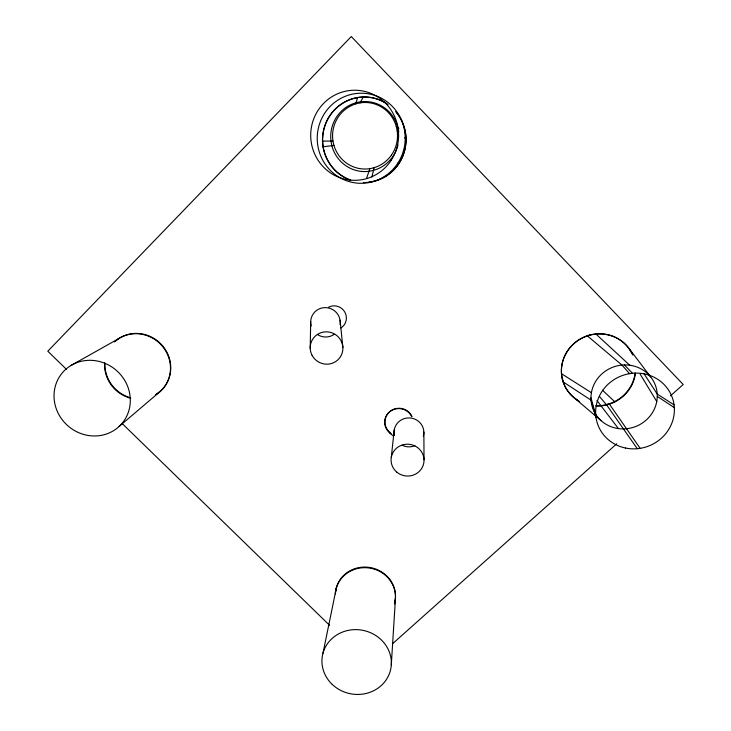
<?xml version="1.0" encoding="UTF-8"?>
<svg xmlns="http://www.w3.org/2000/svg" width="731" height="731" viewBox="0 0 731 731"><rect width="100%" height="100%" fill="white"/><g stroke="black" fill="none" stroke-linecap="round" stroke-linejoin="round"><path stroke-width="1.1" d="M310.693 321.585L310.218 348.495M322.673 137.126L322.609 141.083L332.97 141.065M405.961 138.963L405.842 142.929A42.636 41.64 -87.6 0 1 374.455 181.069L370.69 181.873M391.295 665L395.453 598.561M391.286 457.359L394.237 429.892M322.965 653.304L336.233 588.528M371.86 177.085L374.144 167.682M355.75 103.903L357.614 97.534M366.523 178.382L369.895 168.651M360.036 102.897L363.252 96.985M392.593 643.691L616.726 443.781M670.418 395.891L683.202 384.488L351.291 36.55L47.798 351.2L66.585 369.475M119.126 426.465A39.127 36.824 41.1 0 0 102.057 362.256A39.127 36.824 41.1 0 0 55.318 405.714A39.127 36.824 41.1 0 0 119.126 426.465L160.665 391.039M70.816 365.582L119.308 338.298M587.541 335.757L589.99 335.045M608.969 403.905L606.547 404.59M353.777 98.429L357.587 97.598A42.636 41.64 -87.6 0 1 363.261 97.068L367.126 97.122A42.636 41.64 -87.6 0 1 388.134 104.67M323.038 146.803L333.948 145.414M561.463 373.687L591.416 392.702M674.064 404.873L657.224 394.046L644.038 373.733M563.089 381.874L591.041 400.149L596.021 417.565M657.27 396.403L674.329 407.642M396.239 126.426L398.879 128.354M404.919 132.795L405.586 133.289M575.918 399.254L601.11 420.672M587.377 335.876L621.962 365.08L629.601 373.669M389.294 432.496L393.26 436.014M595.948 334.049L629.729 365.235M397.18 130.812L398.532 132.073M404.682 137.775L406.052 139.045M602.481 390.199L614.89 401.886M122.123 423.496L329.562 625.288M624.411 364.943L632.498 373.285M599.703 396.75L606.639 404.937L637.295 448.706M650.608 376.849L629.099 348.532M618.444 428.604L596.953 400.497M640.164 448.35L609.416 404.142M640.192 374.19L656.758 401.52M563.025 381.399L562.367 379.06M590.959 397.81L595.719 414.815M323.148 146.785L323.961 150.65M340.07 320.16L342.885 347.618M423.87 432.048L424.026 459.79M114.95 341.514A33.717 32.063 42.4 0 1 163.47 347.59A33.717 32.063 42.4 0 1 155.493 394.914M130.758 398.276A33.717 32.063 42.4 0 1 104.634 362.631M350.652 180.228A42.782 41.786 -87.6 0 1 326.629 121.245A42.782 41.786 -87.6 0 1 386.708 103.619M395.654 111.441A42.782 41.786 -87.6 0 1 402.141 157.759A42.782 41.786 -87.6 0 1 363.307 182.531M635.403 373.559A37.4 35.865 -22.7 0 1 595.975 406.034M579.656 401.593A37.4 35.865 -22.7 0 1 574.118 343.46A37.4 35.865 -22.7 0 1 632.854 355.083M335.365 593.947A30.163 28.363 11 0 1 370.069 568.133A30.163 28.363 11 0 1 394.521 603.98M394.411 435.585A14.931 14.483 5.7 0 1 409.305 417.913A14.931 14.483 5.7 0 1 423.313 436.416M414.861 445.727A14.931 14.483 5.7 0 1 402.068 445.206M391.35 434.031A14.2 13.798 7.3 0 1 389.495 411.946A14.2 13.798 7.3 0 1 411.763 416.697M334.177 334.332A14.858 14.629 33.7 0 1 317.72 334.725M311.196 325.953A14.858 14.629 33.7 0 1 324.573 307.632A14.858 14.629 33.7 0 1 340.107 324.628M369 171.228A34.394 33.571 -87.4 0 0 373.495 170.341L376.511 169.382A34.997 34.156 -87.4 0 0 397.993 145.003M368.945 171.328A35.033 34.193 -87.4 0 1 331.856 145.789M398.751 131.754A34.403 33.58 -87.2 0 0 397.975 127.697A35.033 34.193 -87.4 0 0 360.63 101.81A34.403 33.58 -87.4 0 0 356.088 102.724L353.055 103.72A34.997 34.156 -87.4 0 0 330.741 137.812L331.033 141.065A34.394 33.571 -87.5 0 0 331.92 145.67M114.465 341.962A33.663 32.018 42.4 0 1 163.369 346.777A33.663 32.018 42.4 0 1 155.822 394.493M129.003 397.271A33.663 32.018 42.4 0 1 104.935 363.371M370.708 181.855A42.636 41.64 -87.6 0 1 368.981 182.092M350.387 179.945A42.636 41.64 -87.6 0 1 324.025 150.632M323.23 146.803A42.636 41.64 -87.6 0 1 322.682 141.092M396.284 112.309A42.636 41.64 -87.6 0 1 404.718 129.314L405.495 133.216A42.636 41.64 -87.6 0 1 405.943 138.927M322.746 137.108A42.636 41.64 -87.6 0 1 353.85 98.438M565.337 386.809A37.19 35.655 -22.7 0 1 561.545 373.431A37.244 35.709 -22.7 0 1 581.867 338.106A37.19 35.655 -22.8 0 1 595.911 334.012A37.244 35.709 -22.7 0 1 631.666 353.082M635.157 372.892A37.244 35.709 -22.7 0 1 614.597 401.611A37.19 35.655 -22.7 0 1 600.69 405.568A37.244 35.709 -22.7 0 1 596.085 405.705M577.636 400.131A37.244 35.709 -22.7 0 1 565.264 386.772M335.41 593.353A30.117 28.317 11 0 1 370.014 567.512A30.117 28.317 11 0 1 394.493 603.276M390.473 432.916A14.163 13.77 7.3 0 1 390.244 411.197A14.163 13.77 7.3 0 1 411.946 416.414M328.639 307.157A12.153 11.979 32.9 0 1 344.694 311.872A12.153 11.979 32.9 0 1 340.938 328M391.441 155.082A33.27 32.475 -87.3 0 0 368.232 102.642A33.27 32.475 -87.3 0 0 335.465 149.553A33.27 32.475 -87.3 0 0 391.441 155.082M391.222 160.244A45.048 43.951 -89.4 0 0 357.486 90.315A45.048 43.951 -89.4 0 0 315.262 155.264A45.048 43.951 -89.4 0 0 391.222 160.244M397.883 163.077A45.048 43.979 -88.2 0 0 363.91 93.294A45.048 43.979 -88.2 0 0 321.85 158.417A45.048 43.979 -88.2 0 0 397.883 163.077M625.544 448.039A39.62 37.628 -20.5 0 0 672.849 399.263A39.62 37.628 -20.5 0 0 606.639 385.657A39.62 37.628 -20.5 0 0 625.544 448.039M618.307 428.585A33.361 31.78 -21.3 0 0 655.296 385.045A33.361 31.78 -21.3 0 0 598.753 377.132A33.361 31.78 -21.3 0 0 618.307 428.585M332.221 684.408A34.805 32.31 11.3 0 0 390.226 671.168A34.805 32.31 11.3 0 0 347.499 630.542A34.805 32.31 11.3 0 0 332.221 684.408M396.97 472.263A16.493 15.918 6.4 0 0 423.788 462.988A16.493 15.918 6.4 0 0 401.876 445.133A16.493 15.918 6.4 0 0 396.97 472.263M312.082 355.321A16.42 16.109 28 0 0 340.381 356.847A16.42 16.109 28 0 0 327.186 331.856A16.42 16.109 28 0 0 312.082 355.321"/></g></svg>
